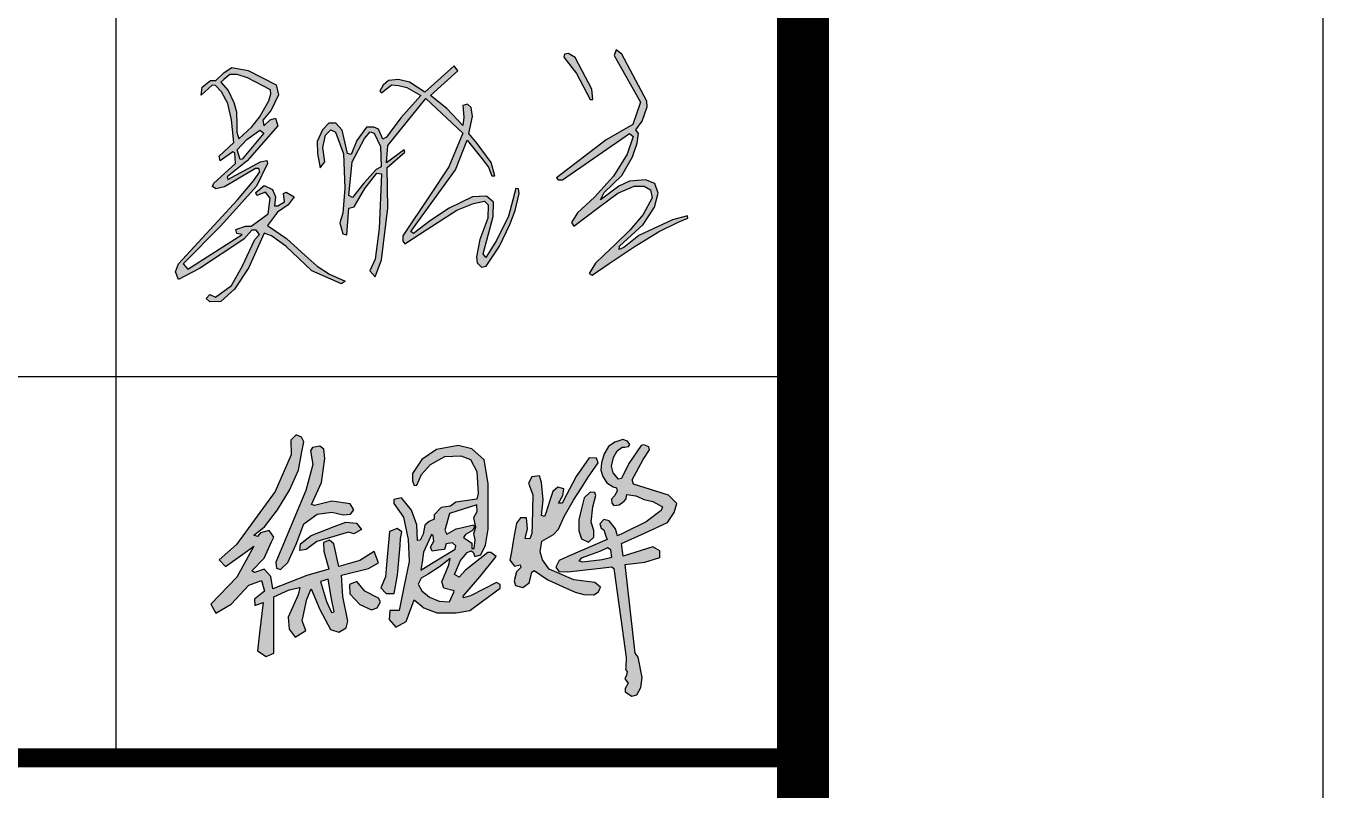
# Model space of a CAD drawing. Extents: x 1162612 to 1711260, y -157368 to 197905.
# Drawn here: x 1689903 to 1693643, y -4715 to -2510 of the extents above; entities that cross this region are included whole.
import ezdxf

# ---------------------------------------------------------------- set-up
doc = ezdxf.new("R2010")
doc.units = 0
doc.header["$LTSCALE"] = 1000
doc.header["$MEASUREMENT"] = 0
doc.layers.get('0').update_dxf_attribs({"linetype": 'CONTINUOUS'})
doc.layers.add('PP-PM-TK', color=7, linetype='CONTINUOUS')
doc.layers.add('PUB_TITLE', color=4, linetype='CONTINUOUS')

msp = doc.modelspace()

# ---------------------------------------------------------------- hatches: boundary and pattern name
h = msp.add_hatch(color=256)
h.paths.add_polyline_path([(1691620.8, -2591.5), (1691605, -2579.4), (1691599.1, -2595.3), (1691675.3, -2729.9), (1691653.4, -2794.8), (1691576.2, -2838.7), (1691432.9, -2948.8), (1691437.7, -2954.7), (1691450, -2954.2), (1691643.8, -2820.7), (1691653.9, -2829.7), (1691636.3, -2880.2), (1691596.9, -2943.5), (1691542, -3004.4), (1691493, -3049.6), (1691476, -3077.8), (1691482.9, -3087.9), (1691554.2, -3034.2), (1691609.7, -2992.5), (1691656.6, -2973), (1691685.4, -2973), (1691703.5, -2983.6), (1691708.8, -3005.9), (1691682.7, -3054.4), (1691645.4, -3098.7), (1691602.8, -3139.7), (1691569.2, -3172), (1691545.6, -3194.6), (1691527.2, -3224.2), (1691535.7, -3229.6), (1691585.2, -3196), (1691656.7, -3147.7), (1691726.6, -3104.7), (1691784.1, -3076.8), (1691811.7, -3064.8), (1691810.6, -3058.1), (1691767.3, -3069.7), (1691670.7, -3114.8), (1691626.7, -3149.8), (1691613.2, -3155.4), (1691614.7, -3145.3), (1691683, -3082.7), (1691715.8, -3033.2), (1691725.9, -2992.3), (1691716.2, -2965.1), (1691689.4, -2954.3), (1691643.1, -2958.4), (1691612.5, -2973), (1691574.5, -3001.3), (1691560.2, -3011.9), (1691570, -2990.8), (1691621.5, -2941.3), (1691652.1, -2888.2), (1691665.5, -2848.3), (1691669.6, -2820.4), (1691661.4, -2809.6), (1691680.1, -2784.7), (1691693.9, -2743.4), (1691693.2, -2727.4)])
h.paths.add_polyline_path([(1691467.5, -2589.4), (1691456.1, -2591.5), (1691453.7, -2600.6), (1691490.3, -2647.5), (1691529.9, -2722.4), (1691537.3, -2722.4), (1691534.3, -2692.7), (1691506.7, -2639.8), (1691486.4, -2600.9)], flags=17)
h.paths.add_polyline_path([(1690877.3, -2964.2), (1690844.5, -3005.2), (1690833.9, -2999), (1690843.4, -2902.8), (1690879, -2835.4), (1690895.2, -2815.6), (1690907.3, -2819.2), (1690925.7, -2858.1), (1690927.6, -2917), (1690913.2, -2924)], flags=16)
h.paths.add_polyline_path([(1690744, -2878.2), (1690751.8, -2919.8), (1690764.4, -2902.4), (1690759.5, -2860.5), (1690767.1, -2825.2), (1690781.8, -2810), (1690795.4, -2816.5), (1690818.8, -2879), (1690822.6, -2978), (1690816.6, -3050.5), (1690807.9, -3078.3), (1690817.1, -3109.8), (1690828, -3113.1), (1690834, -3035.9), (1690849.8, -3032.1), (1690879.7, -2979.3), (1690915.1, -2934.7), (1690928.7, -2936.9), (1690921.6, -3094.6), (1690909.6, -3183.4), (1690894.9, -3216.6), (1690909.6, -3234.6), (1690928.7, -3185.1), (1690946.7, -3035.8), (1690944.1, -2919), (1690995.6, -2874.8), (1690993.3, -2868), (1690943, -2905.3), (1690946.4, -2855.4), (1691055.8, -2719.9), (1691162.8, -2820), (1691122.3, -2916.8), (1691067.6, -2999.1), (1690990, -3116), (1690990.1, -3131.4), (1690996, -3138.9), (1691059.1, -3097.8), (1691145.5, -3041.4), (1691193.4, -3022.5), (1691225.5, -3015.8), (1691235.6, -3026.3), (1691234.7, -3064.9), (1691211.6, -3126.5), (1691201.9, -3176.9), (1691204.4, -3193.3), (1691216.2, -3206), (1691230.5, -3203.4), (1691268.8, -3145.4), (1691298.7, -3083.5), (1691314.1, -3042.5), (1691324.9, -2993.3), (1691323.2, -2980.4), (1691315.3, -2979.6), (1691294.6, -3059.1), (1691259.8, -3129.5), (1691229.5, -3178.1), (1691221.6, -3167.8), (1691250.6, -3060.4), (1691251.1, -3018.9), (1691231.2, -3001.6), (1691191, -3003.6), (1691123.4, -3035.9), (1691069.9, -3072), (1691020.2, -3109.6), (1691013.2, -3102.9), (1691142.1, -2925.8), (1691175.1, -2839.8), (1691217.3, -2892.6), (1691237.2, -2917.4), (1691246.1, -2942.5), (1691255.2, -2942.5), (1691244.7, -2904.6), (1691204.2, -2849.7), (1691180, -2820.4), (1691191.1, -2771.1), (1691186.5, -2745.5), (1691176.4, -2736.3), (1691162.3, -2739.5), (1691165.5, -2773.8), (1691162.3, -2797.1), (1691116.5, -2748.7), (1691069.6, -2711), (1691148.2, -2639.9), (1691138.2, -2625.8), (1691053.4, -2701.5), (1691008.7, -2672.5), (1690977, -2665), (1690948.8, -2667.7), (1690932.6, -2681.2), (1690923.1, -2698.2), (1690928.6, -2703.4), (1690946.5, -2688.7), (1690957.3, -2679.8), (1690977.7, -2682), (1691001.4, -2687.7), (1691041.4, -2710.7), (1690983.6, -2774.9), (1690953.4, -2816.8), (1690943.1, -2831), (1690931.7, -2836.8), (1690919.2, -2807.9), (1690905.9, -2802.1), (1690885.1, -2802.1), (1690856.7, -2841), (1690841.2, -2881.2), (1690830.6, -2877.9), (1690814.7, -2810.8), (1690796.4, -2790.8), (1690775.9, -2790.6), (1690758.1, -2810), (1690743.1, -2843.5)])
h.paths.add_polyline_path([(1690521, -2895.6), (1690512, -2867.8), (1690539.5, -2837.6), (1690566.7, -2818.6), (1690577, -2811.4), (1690589.3, -2820), (1690526.3, -2894.5)], flags=16)
h.paths.add_polyline_path([(1690511, -2816.3), (1690517.3, -2835.9), (1690554.2, -2801.6), (1690576.6, -2773.1), (1690603.6, -2726.4), (1690609.5, -2706.4), (1690607.7, -2694.2), (1690541.8, -2659.7), (1690512.2, -2650.8), (1690490.7, -2650.2), (1690473.9, -2664.8), (1690465.1, -2672.4), (1690485.7, -2696.3), (1690502.7, -2731.2), (1690510, -2758.2), (1690510.8, -2794.2)], flags=16)
h.paths.add_polyline_path([(1690440.2, -2680.9), (1690408, -2710.1), (1690411, -2686.4), (1690435.5, -2667.6), (1690450.8, -2667.2), (1690474.8, -2644.5), (1690496.6, -2630.5), (1690543.3, -2638.4), (1690624.1, -2680.2), (1690631.1, -2709), (1690610.1, -2753.5), (1690585.7, -2781.9), (1690589.2, -2798.9), (1690607.1, -2781), (1690622.8, -2776.7), (1690629.3, -2798.9), (1690541, -2899.2), (1690483.1, -2945.9), (1690485.6, -2953.1), (1690579.5, -2902.1), (1690597.3, -2898.7), (1690599.8, -2907.4), (1690567.7, -2972.8), (1690464.9, -3087), (1690356.7, -3196.3), (1690369.4, -3212.1), (1690526.6, -3111.8), (1690511.5, -3108.7), (1690507.9, -3097.3), (1690535.7, -3087.6), (1690552.6, -3088.2), (1690601.6, -3052), (1690607, -3007.3), (1690593.7, -2989.7), (1690568.3, -2999.4), (1690565.9, -2990.9), (1690590.1, -2970.4), (1690613.7, -2982.5), (1690622.2, -3003.6), (1690619.7, -3029.6), (1690629.4, -3029), (1690648.2, -3017.5), (1690645.7, -2993.4), (1690653.6, -2989.7), (1690676, -3003), (1690659, -3026), (1690628.2, -3047.1), (1690599.8, -3085.8), (1690654.2, -3123.9), (1690708.6, -3172.8), (1690742.8, -3203.5), (1690778.3, -3226.8), (1690823.7, -3246.8), (1690812.8, -3254), (1690726.9, -3217.1), (1690652.5, -3145.9), (1690611.4, -3115.7), (1690590.3, -3107.8), (1690545.5, -3207.5), (1690504.4, -3269.7), (1690465.4, -3305.8), (1690433.2, -3306.6), (1690422.2, -3296.5), (1690432.8, -3285.5), (1690449.7, -3293.1), (1690495.5, -3258.8), (1690526, -3203.9), (1690563.3, -3126.5), (1690576.9, -3112.1), (1690566.7, -3099.8), (1690554.8, -3099.4), (1690531.5, -3125.2), (1690403.6, -3210.3), (1690343, -3241.6), (1690334.1, -3219.6), (1690342.6, -3196.7), (1690513.3, -3012.4), (1690558.7, -2956.7), (1690572.6, -2937.9), (1690577.8, -2930.9), (1690574.9, -2921.5), (1690564.9, -2921.1), (1690475.3, -2974.2), (1690450.7, -2979.8), (1690441, -2973.9), (1690444.4, -2963.8), (1690507.2, -2907.6), (1690505, -2876.8), (1690499.5, -2873.1), (1690462.8, -2899.9), (1690460.6, -2885.6), (1690502.8, -2846.7), (1690495.4, -2780.7), (1690485.4, -2733.8), (1690466.6, -2700.6), (1690449.5, -2681.9)])
h = msp.add_hatch(color=256)
h.paths.add_polyline_path([(1691589.3, -4022.1), (1691580.3, -4015.7), (1691559.3, -4025.8), (1691528.2, -4037.3), (1691503.9, -4046.2), (1691497.7, -4053.5), (1691507.5, -4056.8), (1691564.1, -4049.6), (1691592.9, -4042.6)], flags=16)
h.paths.add_polyline_path([(1691622.3, -3725.5), (1691629.5, -3726.1), (1691640.1, -3723.8), (1691644, -3717.8), (1691637.3, -3707.9), (1691624.6, -3703.6), (1691600.9, -3711.4), (1691583, -3723.6), (1691570.1, -3744.7), (1691562.5, -3771.3), (1691560.4, -3792.4), (1691566.6, -3810.3), (1691577.7, -3828.3), (1691596.6, -3840.4), (1691606.2, -3843), (1691608.1, -3852.2), (1691600.5, -3865.7), (1691591.7, -3875.3), (1691592.6, -3887.3), (1691598.1, -3894.4), (1691613.6, -3891.9), (1691628.3, -3881.5), (1691634, -3874.4), (1691635.9, -3862.2), (1691661.7, -3866.3), (1691685.2, -3876.2), (1691711, -3882.9), (1691729.8, -3893.2), (1691738.5, -3898), (1691734.9, -3908.2), (1691691.6, -3940.7), (1691624.7, -3973.6), (1691608.4, -3981.5), (1691603.3, -3960.9), (1691584.4, -3938.6), (1691569.4, -3934.7), (1691557.9, -3947.1), (1691561.4, -3959.8), (1691569.7, -3964.4), (1691575.6, -3982.8), (1691578.7, -3992), (1691465.6, -4041.5), (1691440.9, -4052.3), (1691430.6, -4071.5), (1691439.8, -4084.1), (1691465.8, -4085.7), (1691550.7, -4075.6), (1691592.5, -4070.7), (1691598.3, -4075.4), (1691618.6, -4220.9), (1691634.1, -4332.7), (1691632.5, -4361.4), (1691631.4, -4367.6), (1691636.2, -4373.1), (1691635.2, -4383.8), (1691630.4, -4394.4), (1691639.2, -4406.9), (1691631.3, -4421.7), (1691631.1, -4431.2), (1691650.5, -4444.2), (1691664.5, -4440.7), (1691676.3, -4419.6), (1691680, -4389.9), (1691668.3, -4331.6), (1691659.8, -4319.8), (1691630.5, -4064.2), (1691687.4, -4057.4), (1691731, -4043.8), (1691730.6, -4024.7), (1691710.6, -4013.3), (1691625, -4040.6), (1691620.5, -4003.4), (1691686.4, -3973.4), (1691753, -3943.1), (1691772.5, -3914.6), (1691779.7, -3887.8), (1691755.6, -3864.6), (1691655.1, -3832.8), (1691650.9, -3820), (1691682.6, -3761.6), (1691701.4, -3733.5), (1691699.6, -3725.1), (1691685.1, -3719), (1691676.6, -3721.1), (1691641.8, -3772.4), (1691620.1, -3815.9), (1691611.8, -3817.7), (1691595.8, -3799.9), (1691591.7, -3780.5), (1691596.9, -3755), (1691608, -3736.4)])
h.paths.add_polyline_path([(1691543, -3856.5), (1691530.4, -3855.8), (1691512.7, -3872.1), (1691505, -3903.1), (1691497.1, -3935.3), (1691497.3, -3967.4), (1691505, -3990.4), (1691524.7, -3999.7), (1691540.4, -3985), (1691541, -3966.4), (1691533, -3941.7), (1691537.4, -3898.1), (1691546.4, -3865.1)], flags=17)
h.paths.add_polyline_path([(1691389.8, -3827.5), (1691384.1, -3808.8), (1691361.5, -3810.8), (1691352.4, -3829.8), (1691365.1, -3863.5), (1691362.3, -3948.7), (1691361.5, -3974.7), (1691356, -3990.1), (1691342.5, -3989.3), (1691348.8, -3961.2), (1691346.8, -3929.5), (1691329, -3929.1), (1691317.1, -3945), (1691309.1, -3990.9), (1691302.9, -4027.3), (1691298.6, -4051.9), (1691311.5, -4068.6), (1691327.8, -4065), (1691330.2, -4073), (1691317.1, -4085.5), (1691311.1, -4111.6), (1691314.3, -4124.7), (1691335.7, -4130.7), (1691354.4, -4117.2), (1691356.7, -4106.9), (1691361.5, -4086.3), (1691368.2, -4081.5), (1691407.9, -4108.5), (1691450.4, -4127.9), (1691486.4, -4144.4), (1691511.4, -4150.5), (1691540.4, -4151.7), (1691553.9, -4143.4), (1691560.2, -4129.5), (1691543.2, -4116), (1691482.5, -4108.1), (1691411.5, -4077.8), (1691392.4, -4050.5), (1691385.3, -4027.5), (1691390.1, -3997), (1691424.2, -3977.9), (1691438.5, -3962.6), (1691454.9, -3925.9), (1691481.8, -3878.7), (1691504.8, -3842.7), (1691523.9, -3812.6), (1691553.3, -3770.8), (1691547.9, -3757.3), (1691527.2, -3756.3), (1691489.3, -3810.4), (1691461.9, -3863.3), (1691449.4, -3887.4), (1691438.2, -3887.6), (1691450.7, -3865), (1691454.4, -3845.7), (1691436.5, -3840.6), (1691422.6, -3853.5), (1691413.1, -3882.2), (1691402.8, -3913.5), (1691398.7, -3925.9), (1691389.5, -3923.1), (1691394.9, -3877.8)])
h.paths.add_polyline_path([(1691122.4, -4064.7), (1691126, -4046.7), (1691095.8, -4071.4), (1691062.4, -4091.7), (1691042.9, -4103.5), (1691033.5, -4120.6), (1691044.8, -4140), (1691066.4, -4158), (1691094.9, -4169.7), (1691124.2, -4172.4), (1691136.4, -4143.6), (1691137.8, -4140.2), (1691108.4, -4132.3), (1691102.5, -4113.8)], flags=16)
h.paths.add_polyline_path([(1691203.9, -3911.4), (1691203.5, -3892), (1691164, -3904.6), (1691124.4, -3917.2), (1691116.5, -3944.5), (1691110.6, -3965), (1691116.2, -3977.1), (1691143.1, -3961.7), (1691162.2, -3957.8), (1691193.8, -3949.5), (1691196, -3955.6), (1691190.2, -3966.4), (1691170.8, -3977.9), (1691165.1, -3986.1), (1691178.7, -3995.8), (1691188.4, -4002.7), (1691188.8, -4018.4), (1691195.2, -4017.7), (1691198.1, -3992.9), (1691194.5, -3974.3), (1691200.3, -3956.7), (1691197.4, -3942.7), (1691194.4, -3928.2)], flags=16)
h.paths.add_polyline_path([(1691077.4, -3981.7), (1691072.5, -3978), (1691065.1, -3994.7), (1691049.8, -4029.1), (1691045.5, -4057), (1691042, -4080.1), (1691072.5, -4061.6), (1691140.8, -4020.1), (1691142.9, -4010), (1691132.7, -4002), (1691114.9, -4004.7), (1691111.7, -4014.5), (1691109.6, -4020.9), (1691092.9, -4023.2), (1691074.2, -4025.7), (1691069.4, -4014.3), (1691078.8, -3996.5)], flags=16)
h.paths.add_polyline_path([(1691015, -3907.8), (1690985.7, -3872), (1690964.1, -3877), (1690963.6, -3888.6), (1690991.8, -3927.3), (1691005, -3991.9), (1691008.4, -4055.9), (1690992.9, -4129.9), (1690978.8, -4197.4), (1690952.5, -4196.8), (1690950.3, -4223.3), (1690969.6, -4245.4), (1690999, -4228.3), (1691022.8, -4166.4), (1691050.4, -4189.1), (1691087.5, -4203.4), (1691143.9, -4203.4), (1691183.2, -4196.8), (1691270.6, -4132.1), (1691270.2, -4121.6), (1691259.4, -4115.7), (1691185.2, -4154.5), (1691164.6, -4160.7), (1691163.5, -4155.3), (1691211.6, -4100.2), (1691258.5, -4041.1), (1691243.8, -4029.5), (1691235.3, -4029.5), (1691170.5, -4080.2), (1691152.5, -4100.7), (1691138.5, -4093.5), (1691156.2, -4053), (1691175.1, -4029.2), (1691186.6, -4024.5), (1691193, -4028.7), (1691196.9, -4040.7), (1691214.4, -4036), (1691227.7, -4008.2), (1691236.2, -3962.1), (1691235.4, -3830.3), (1691224.7, -3762.6), (1691188.8, -3730.5), (1691149, -3721.3), (1691086.8, -3732.6), (1691044.4, -3761.6), (1691017.5, -3801.8), (1691017.7, -3822.6), (1691022.5, -3835.8), (1691030, -3834.9), (1691043.5, -3804.8), (1691069.2, -3775.3), (1691111.2, -3752.7), (1691157.4, -3750.3), (1691185.3, -3761.1), (1691202.8, -3795.6), (1691207, -3859.7), (1691203.2, -3875.3), (1691142.3, -3884.7), (1691127.2, -3896), (1691100.3, -3899.3), (1691080, -3920.8), (1691080.5, -3933), (1691065.4, -3940.1), (1691053.6, -3950.9), (1691048.4, -3976.4), (1691039.9, -3993.8), (1691032.2, -3995.1), (1691030.2, -3949.8)])
h.paths.add_polyline_path([(1690986.5, -3970.1), (1690973.8, -3960.2), (1690950.9, -3968.8), (1690943.8, -4053.9), (1690939.9, -4099.5), (1690925.9, -4131.1), (1690941.6, -4147.5), (1690964.5, -4148.2), (1690974.5, -4094.6), (1690981.7, -4009.6), (1690983.4, -3989.3)])
h.paths.add_polyline_path([(1690856.9, -4113.4), (1690836.3, -4121.8), (1690836.6, -4148.5), (1690865.9, -4179.5), (1690899.7, -4194.8), (1690916.1, -4189.1), (1690925.4, -4172.4), (1690919.4, -4161.7), (1690880.5, -4141), (1690861.9, -4119.3)])
h.paths.add_polyline_path([(1690774, -4106.9), (1690752.8, -4112.9), (1690769.5, -4171.3), (1690783.8, -4202.6), (1690791.6, -4201.2), (1690784.5, -4163.1)], flags=16)
h.paths.add_polyline_path([(1690692.8, -4023.6), (1690694.2, -4004.4), (1690725, -3980.6), (1690791.3, -3954.9), (1690825.3, -3941.7), (1690856.1, -3944.8), (1690870.2, -3963.2), (1690848.8, -3975.5), (1690832.9, -3970.8), (1690741.7, -3998.3), (1690711.3, -4020.7)], flags=17)
h.paths.add_polyline_path([(1690762.2, -3731.5), (1690750.5, -3722.6), (1690729.2, -3726.7), (1690723.6, -3736.1), (1690730, -3775.6), (1690710.2, -3850.5), (1690653.8, -3986), (1690624, -4057.9), (1690625.1, -4074.6), (1690637.4, -4079.1), (1690658.3, -4058.2), (1690682.5, -4005.2), (1690704.5, -3946.7), (1690743.2, -3918.9), (1690784.8, -3913.3), (1690817.3, -3920.5), (1690838.9, -3919.2), (1690848.1, -3906.4), (1690838, -3889.1), (1690785.1, -3881.5), (1690735, -3894), (1690726.4, -3891), (1690755.6, -3827.3), (1690765.1, -3758.3)], flags=17)
h.paths.add_polyline_path([(1690697.2, -3697.1), (1690682.5, -3690.3), (1690666.4, -3705), (1690668.1, -3747.9), (1690621.6, -3854), (1690510.2, -4006.5), (1690460.2, -4050.3), (1690478.6, -4070.4), (1690528.6, -4034.5), (1690560.5, -4011.6), (1690511, -4100.6), (1690436.4, -4178.6), (1690450.5, -4204.9), (1690495.2, -4178.6), (1690546.1, -4123.4), (1690582.1, -4110.3), (1690590.9, -4140.9), (1690561.9, -4164.6), (1690562.8, -4182.1), (1690587.3, -4174.2), (1690576.8, -4261), (1690570.4, -4313.7), (1690595.2, -4329.4), (1690618.1, -4319.7), (1690618.1, -4157.6), (1690661.9, -4137.4), (1690693.1, -4130.6), (1690687.6, -4151.5), (1690658.7, -4216), (1690661.7, -4251), (1690679, -4273.7), (1690710.3, -4254.7), (1690699.2, -4227), (1690712.8, -4164.4), (1690725.7, -4134.9), (1690750.3, -4194.5), (1690781, -4252.2), (1690805.6, -4259.6), (1690826.5, -4246.7), (1690830.8, -4227.6), (1690816.6, -4156.4), (1690813, -4095), (1690891, -4076), (1690919.3, -4059.4), (1690907, -4026.8), (1690865.8, -4052.6), (1690805.6, -4070.4), (1690790.8, -4004.1), (1690777.9, -3994.3), (1690760.7, -4000.4), (1690761.9, -4025.6), (1690776.1, -4077.2), (1690712.8, -4095.6), (1690615, -4134.9), (1690609.5, -4099.3), (1690589.8, -4077.8), (1690562.2, -4087), (1690554.8, -4082.1), (1690589.8, -4045.9), (1690611.3, -3998.6), (1690618.1, -3985.5), (1690604, -3965.8), (1690579.4, -3973.2), (1690570.8, -3983), (1690559.7, -3979.9), (1690591.1, -3955.4), (1690628.6, -3906.9), (1690663, -3849.5), (1690688.8, -3791.8), (1690698.6, -3739), (1690703.9, -3710.5)])

# ---------------------------------------------------------------- linework, layer by layer
for p, q in [((1691605, -2579.4), (1691599.1, -2595.3)), ((1691620.8, -2591.5), (1691605, -2579.4)), ((1691456.1, -2591.5), (1691453.7, -2600.6)), ((1691453.7, -2600.6), (1691490.3, -2647.5)), ((1691467.5, -2589.4), (1691456.1, -2591.5)), ((1691486.4, -2600.9), (1691467.5, -2589.4)), ((1691506.7, -2639.8), (1691486.4, -2600.9)), ((1691599.1, -2595.3), (1691675.3, -2729.9)), ((1691693.2, -2727.4), (1691620.8, -2591.5)), ((1690450.8, -2667.2), (1690474.8, -2644.5)), ((1690490.7, -2650.2), (1690473.9, -2664.8)), ((1690474.8, -2644.5), (1690496.6, -2630.5)), ((1690512.2, -2650.8), (1690490.7, -2650.2)), ((1690496.6, -2630.5), (1690543.3, -2638.4)), ((1690541.8, -2659.7), (1690512.2, -2650.8)), ((1690543.3, -2638.4), (1690624.1, -2680.2)), ((1691138.2, -2625.8), (1691053.4, -2701.5)), ((1691069.6, -2711), (1691148.2, -2639.9)), ((1691148.2, -2639.9), (1691138.2, -2625.8)), ((1691490.3, -2647.5), (1691529.9, -2722.4)), ((1691534.3, -2692.7), (1691506.7, -2639.8)), ((1690440.2, -2680.9), (1690408, -2710.1)), ((1690408, -2710.1), (1690411, -2686.4)), ((1690411, -2686.4), (1690435.5, -2667.6)), ((1690435.5, -2667.6), (1690450.8, -2667.2)), ((1690449.5, -2681.9), (1690440.2, -2680.9)), ((1690466.6, -2700.6), (1690449.5, -2681.9)), ((1690473.9, -2664.8), (1690465.1, -2672.4)), ((1690465.1, -2672.4), (1690485.7, -2696.3)), ((1690607.7, -2694.2), (1690541.8, -2659.7)), ((1690624.1, -2680.2), (1690631.1, -2709)), ((1690932.6, -2681.2), (1690923.1, -2698.2)), ((1690928.6, -2703.4), (1690946.5, -2688.7)), ((1690948.8, -2667.7), (1690932.6, -2681.2)), ((1690946.5, -2688.7), (1690957.3, -2679.8)), ((1690977, -2665), (1690948.8, -2667.7)), ((1690957.3, -2679.8), (1690977.7, -2682)), ((1691008.7, -2672.5), (1690977, -2665)), ((1690977.7, -2682), (1691001.4, -2687.7)), ((1691001.4, -2687.7), (1691041.4, -2710.7)), ((1691053.4, -2701.5), (1691008.7, -2672.5)), ((1691537.3, -2722.4), (1691534.3, -2692.7)), ((1690485.4, -2733.8), (1690466.6, -2700.6)), ((1690485.7, -2696.3), (1690502.7, -2731.2)), ((1690576.6, -2773.1), (1690603.6, -2726.4)), ((1690603.6, -2726.4), (1690609.5, -2706.4)), ((1690609.5, -2706.4), (1690607.7, -2694.2)), ((1690631.1, -2709), (1690610.1, -2753.5)), ((1690923.1, -2698.2), (1690928.6, -2703.4)), ((1690946.4, -2855.4), (1691055.8, -2719.9)), ((1691041.4, -2710.7), (1690983.6, -2774.9)), ((1691055.8, -2719.9), (1691162.8, -2820)), ((1691116.5, -2748.7), (1691069.6, -2711)), ((1691529.9, -2722.4), (1691537.3, -2722.4)), ((1691675.3, -2729.9), (1691653.4, -2794.8)), ((1691693.9, -2743.4), (1691693.2, -2727.4)), ((1690495.4, -2780.7), (1690485.4, -2733.8)), ((1690502.7, -2731.2), (1690510, -2758.2)), ((1690510, -2758.2), (1690510.8, -2794.2)), ((1690610.1, -2753.5), (1690585.7, -2781.9)), ((1691162.3, -2797.1), (1691116.5, -2748.7)), ((1691176.4, -2736.3), (1691162.3, -2739.5)), ((1691162.3, -2739.5), (1691165.5, -2773.8)), ((1691186.5, -2745.5), (1691176.4, -2736.3)), ((1691191.1, -2771.1), (1691186.5, -2745.5)), ((1691680.1, -2784.7), (1691693.9, -2743.4)), ((1690502.8, -2846.7), (1690495.4, -2780.7)), ((1690510.8, -2794.2), (1690511, -2816.3)), ((1690517.3, -2835.9), (1690554.2, -2801.6)), ((1690629.3, -2798.9), (1690541, -2899.2)), ((1690554.2, -2801.6), (1690576.6, -2773.1)), ((1690585.7, -2781.9), (1690589.2, -2798.9)), ((1690589.2, -2798.9), (1690607.1, -2781)), ((1690607.1, -2781), (1690622.8, -2776.7)), ((1690622.8, -2776.7), (1690629.3, -2798.9)), ((1690775.9, -2790.6), (1690758.1, -2810)), ((1690796.4, -2790.8), (1690775.9, -2790.6)), ((1690814.7, -2810.8), (1690796.4, -2790.8)), ((1690885.1, -2802.1), (1690856.7, -2841)), ((1690905.9, -2802.1), (1690885.1, -2802.1)), ((1690919.2, -2807.9), (1690905.9, -2802.1)), ((1690983.6, -2774.9), (1690953.4, -2816.8)), ((1691165.5, -2773.8), (1691162.3, -2797.1)), ((1691180, -2820.4), (1691191.1, -2771.1)), ((1691653.4, -2794.8), (1691576.2, -2838.7)), ((1691661.4, -2809.6), (1691680.1, -2784.7)), ((1690511, -2816.3), (1690517.3, -2835.9)), ((1690512, -2867.8), (1690539.5, -2837.6)), ((1690589.3, -2820), (1690526.3, -2894.5)), ((1690539.5, -2837.6), (1690566.7, -2818.6)), ((1690566.7, -2818.6), (1690577, -2811.4)), ((1690577, -2811.4), (1690589.3, -2820)), ((1690758.1, -2810), (1690743.1, -2843.5)), ((1690759.5, -2860.5), (1690767.1, -2825.2)), ((1690767.1, -2825.2), (1690781.8, -2810)), ((1690781.8, -2810), (1690795.4, -2816.5)), ((1690795.4, -2816.5), (1690818.8, -2879)), ((1690830.6, -2877.9), (1690814.7, -2810.8)), ((1690856.7, -2841), (1690841.2, -2881.2)), ((1690843.4, -2902.8), (1690879, -2835.4)), ((1690879, -2835.4), (1690895.2, -2815.6)), ((1690895.2, -2815.6), (1690907.3, -2819.2)), ((1690907.3, -2819.2), (1690925.7, -2858.1)), ((1690931.7, -2836.8), (1690919.2, -2807.9)), ((1690943.1, -2831), (1690931.7, -2836.8)), ((1690953.4, -2816.8), (1690943.1, -2831)), ((1691162.8, -2820), (1691122.3, -2916.8)), ((1691142.1, -2925.8), (1691175.1, -2839.8)), ((1691175.1, -2839.8), (1691217.3, -2892.6)), ((1691204.2, -2849.7), (1691180, -2820.4)), ((1691576.2, -2838.7), (1691432.9, -2948.8)), ((1691450, -2954.2), (1691643.8, -2820.7)), ((1691653.9, -2829.7), (1691636.3, -2880.2)), ((1691643.8, -2820.7), (1691653.9, -2829.7)), ((1691669.6, -2820.4), (1691661.4, -2809.6)), ((1691665.5, -2848.3), (1691669.6, -2820.4)), ((1690460.6, -2885.6), (1690502.8, -2846.7)), ((1690499.5, -2873.1), (1690462.8, -2899.9)), ((1690505, -2876.8), (1690499.5, -2873.1)), ((1690507.2, -2907.6), (1690505, -2876.8)), ((1690521, -2895.6), (1690512, -2867.8)), ((1690743.1, -2843.5), (1690744, -2878.2)), ((1690744, -2878.2), (1690751.8, -2919.8)), ((1690764.4, -2902.4), (1690759.5, -2860.5)), ((1690818.8, -2879), (1690822.6, -2978)), ((1690841.2, -2881.2), (1690830.6, -2877.9)), ((1690925.7, -2858.1), (1690927.6, -2917)), ((1690943, -2905.3), (1690946.4, -2855.4)), ((1690993.3, -2868), (1690943, -2905.3)), ((1690944.1, -2919), (1690995.6, -2874.8)), ((1690995.6, -2874.8), (1690993.3, -2868)), ((1691244.7, -2904.6), (1691204.2, -2849.7)), ((1691652.1, -2888.2), (1691665.5, -2848.3)), ((1690444.4, -2963.8), (1690507.2, -2907.6)), ((1690462.8, -2899.9), (1690460.6, -2885.6)), ((1690541, -2899.2), (1690483.1, -2945.9)), ((1690485.6, -2953.1), (1690579.5, -2902.1)), ((1690526.3, -2894.5), (1690521, -2895.6)), ((1690599.8, -2907.4), (1690567.7, -2972.8)), ((1690579.5, -2902.1), (1690597.3, -2898.7)), ((1690597.3, -2898.7), (1690599.8, -2907.4)), ((1690751.8, -2919.8), (1690764.4, -2902.4)), ((1690833.9, -2999), (1690843.4, -2902.8)), ((1690927.6, -2917), (1690913.2, -2924)), ((1691122.3, -2916.8), (1691067.6, -2999.1)), ((1691217.3, -2892.6), (1691237.2, -2917.4)), ((1691237.2, -2917.4), (1691246.1, -2942.5)), ((1691255.2, -2942.5), (1691244.7, -2904.6)), ((1691636.3, -2880.2), (1691596.9, -2943.5)), ((1691621.5, -2941.3), (1691652.1, -2888.2)), ((1690564.9, -2921.1), (1690475.3, -2974.2)), ((1690483.1, -2945.9), (1690485.6, -2953.1)), ((1690558.7, -2956.7), (1690572.6, -2937.9)), ((1690574.9, -2921.5), (1690564.9, -2921.1)), ((1690572.6, -2937.9), (1690577.8, -2930.9)), ((1690577.8, -2930.9), (1690574.9, -2921.5)), ((1690913.2, -2924), (1690877.3, -2964.2)), ((1690879.7, -2979.3), (1690915.1, -2934.7)), ((1690915.1, -2934.7), (1690928.7, -2936.9)), ((1690928.7, -2936.9), (1690921.6, -3094.6)), ((1690946.7, -3035.8), (1690944.1, -2919)), ((1691013.2, -3102.9), (1691142.1, -2925.8)), ((1691246.1, -2942.5), (1691255.2, -2942.5)), ((1691432.9, -2948.8), (1691437.7, -2954.7)), ((1691437.7, -2954.7), (1691450, -2954.2)), ((1691596.9, -2943.5), (1691542, -3004.4)), ((1691570, -2990.8), (1691621.5, -2941.3)), ((1691689.4, -2954.3), (1691643.1, -2958.4)), ((1691716.2, -2965.1), (1691689.4, -2954.3)), ((1690441, -2973.9), (1690444.4, -2963.8)), ((1690450.7, -2979.8), (1690441, -2973.9)), ((1690475.3, -2974.2), (1690450.7, -2979.8)), ((1690567.7, -2972.8), (1690464.9, -3087)), ((1690513.3, -3012.4), (1690558.7, -2956.7)), ((1690565.9, -2990.9), (1690590.1, -2970.4)), ((1690568.3, -2999.4), (1690565.9, -2990.9)), ((1690593.7, -2989.7), (1690568.3, -2999.4)), ((1690590.1, -2970.4), (1690613.7, -2982.5)), ((1690607, -3007.3), (1690593.7, -2989.7)), ((1690613.7, -2982.5), (1690622.2, -3003.6)), ((1690645.7, -2993.4), (1690653.6, -2989.7)), ((1690653.6, -2989.7), (1690676, -3003)), ((1690822.6, -2978), (1690816.6, -3050.5)), ((1690877.3, -2964.2), (1690844.5, -3005.2)), ((1690849.8, -3032.1), (1690879.7, -2979.3)), ((1691315.3, -2979.6), (1691294.6, -3059.1)), ((1691323.2, -2980.4), (1691315.3, -2979.6)), ((1691324.9, -2993.3), (1691323.2, -2980.4)), ((1691560.2, -3011.9), (1691570, -2990.8)), ((1691612.5, -2973), (1691574.5, -3001.3)), ((1691609.7, -2992.5), (1691656.6, -2973)), ((1691643.1, -2958.4), (1691612.5, -2973)), ((1691656.6, -2973), (1691685.4, -2973)), ((1691685.4, -2973), (1691703.5, -2983.6)), ((1691703.5, -2983.6), (1691708.8, -3005.9)), ((1691725.9, -2992.3), (1691716.2, -2965.1)), ((1690342.6, -3196.7), (1690513.3, -3012.4)), ((1690568.3, -2999.4), (1690568.3, -2999.4)), ((1690601.6, -3052), (1690607, -3007.3)), ((1690622.2, -3003.6), (1690619.7, -3029.6)), ((1690619.7, -3029.6), (1690629.4, -3029)), ((1690659, -3026), (1690628.2, -3047.1)), ((1690629.4, -3029), (1690648.2, -3017.5)), ((1690648.2, -3017.5), (1690645.7, -2993.4)), ((1690676, -3003), (1690659, -3026)), ((1690844.5, -3005.2), (1690833.9, -2999)), ((1691067.6, -2999.1), (1690990, -3116)), ((1691191, -3003.6), (1691123.4, -3035.9)), ((1691145.5, -3041.4), (1691193.4, -3022.5)), ((1691231.2, -3001.6), (1691191, -3003.6)), ((1691193.4, -3022.5), (1691225.5, -3015.8)), ((1691225.5, -3015.8), (1691235.6, -3026.3)), ((1691251.1, -3018.9), (1691231.2, -3001.6)), ((1691235.6, -3026.3), (1691234.7, -3064.9)), ((1691250.6, -3060.4), (1691251.1, -3018.9)), ((1691314.1, -3042.5), (1691324.9, -2993.3)), ((1691542, -3004.4), (1691493, -3049.6)), ((1691554.2, -3034.2), (1691609.7, -2992.5)), ((1691574.5, -3001.3), (1691560.2, -3011.9)), ((1691708.8, -3005.9), (1691682.7, -3054.4)), ((1691715.8, -3033.2), (1691725.9, -2992.3)), ((1690552.6, -3088.2), (1690601.6, -3052)), ((1690628.2, -3047.1), (1690599.8, -3085.8)), ((1690816.6, -3050.5), (1690807.9, -3078.3)), ((1690828, -3113.1), (1690834, -3035.9)), ((1690834, -3035.9), (1690849.8, -3032.1)), ((1690928.7, -3185.1), (1690946.7, -3035.8)), ((1691059.1, -3097.8), (1691145.5, -3041.4)), ((1691123.4, -3035.9), (1691069.9, -3072)), ((1691234.7, -3064.9), (1691211.6, -3126.5)), ((1691221.6, -3167.8), (1691250.6, -3060.4)), ((1691294.6, -3059.1), (1691259.8, -3129.5)), ((1691298.7, -3083.5), (1691314.1, -3042.5)), ((1691493, -3049.6), (1691476, -3077.8)), ((1691482.9, -3087.9), (1691554.2, -3034.2)), ((1691682.7, -3054.4), (1691645.4, -3098.7)), ((1691683, -3082.7), (1691715.8, -3033.2)), ((1691810.6, -3058.1), (1691767.3, -3069.7)), ((1691784.1, -3076.8), (1691811.7, -3064.8)), ((1691811.7, -3064.8), (1691810.6, -3058.1)), ((1690464.9, -3087), (1690356.7, -3196.3)), ((1690507.9, -3097.3), (1690535.7, -3087.6)), ((1690511.5, -3108.7), (1690507.9, -3097.3)), ((1690554.8, -3099.4), (1690531.5, -3125.2)), ((1690535.7, -3087.6), (1690552.6, -3088.2)), ((1690566.7, -3099.8), (1690554.8, -3099.4)), ((1690576.9, -3112.1), (1690566.7, -3099.8)), ((1690599.8, -3085.8), (1690654.2, -3123.9)), ((1690807.9, -3078.3), (1690817.1, -3109.8)), ((1690921.6, -3094.6), (1690909.6, -3183.4)), ((1690996, -3138.9), (1691059.1, -3097.8)), ((1691020.2, -3109.6), (1691013.2, -3102.9)), ((1691069.9, -3072), (1691020.2, -3109.6)), ((1691268.8, -3145.4), (1691298.7, -3083.5)), ((1691476, -3077.8), (1691482.9, -3087.9)), ((1691645.4, -3098.7), (1691602.8, -3139.7)), ((1691614.7, -3145.3), (1691683, -3082.7)), ((1691767.3, -3069.7), (1691670.7, -3114.8)), ((1691726.6, -3104.7), (1691784.1, -3076.8)), ((1690369.4, -3212.1), (1690526.6, -3111.8)), ((1690531.5, -3125.2), (1690403.6, -3210.3)), ((1690526.6, -3111.8), (1690511.5, -3108.7)), ((1690526, -3203.9), (1690563.3, -3126.5)), ((1690590.3, -3107.8), (1690545.5, -3207.5)), ((1690563.3, -3126.5), (1690576.9, -3112.1)), ((1690611.4, -3115.7), (1690590.3, -3107.8)), ((1690652.5, -3145.9), (1690611.4, -3115.7)), ((1690654.2, -3123.9), (1690708.6, -3172.8)), ((1690817.1, -3109.8), (1690828, -3113.1)), ((1690990, -3116), (1690990.1, -3131.4)), ((1690990.1, -3131.4), (1690996, -3138.9)), ((1691211.6, -3126.5), (1691201.9, -3176.9)), ((1691259.8, -3129.5), (1691229.5, -3178.1)), ((1691602.8, -3139.7), (1691569.2, -3172)), ((1691670.7, -3114.8), (1691626.7, -3149.8)), ((1691656.7, -3147.7), (1691726.6, -3104.7)), ((1690726.9, -3217.1), (1690652.5, -3145.9)), ((1690708.6, -3172.8), (1690742.8, -3203.5)), ((1691201.9, -3176.9), (1691204.4, -3193.3)), ((1691229.5, -3178.1), (1691221.6, -3167.8)), ((1691230.5, -3203.4), (1691268.8, -3145.4)), ((1691569.2, -3172), (1691545.6, -3194.6)), ((1691585.2, -3196), (1691656.7, -3147.7)), ((1691613.2, -3155.4), (1691614.7, -3145.3)), ((1691626.7, -3149.8), (1691613.2, -3155.4)), ((1690334.1, -3219.6), (1690342.6, -3196.7)), ((1690403.6, -3210.3), (1690343, -3241.6)), ((1690356.7, -3196.3), (1690369.4, -3212.1)), ((1690495.5, -3258.8), (1690526, -3203.9)), ((1690545.5, -3207.5), (1690504.4, -3269.7)), ((1690742.8, -3203.5), (1690778.3, -3226.8)), ((1690909.6, -3183.4), (1690894.9, -3216.6)), ((1690894.9, -3216.6), (1690909.6, -3234.6)), ((1690909.6, -3234.6), (1690928.7, -3185.1)), ((1691204.4, -3193.3), (1691216.2, -3206)), ((1691216.2, -3206), (1691230.5, -3203.4)), ((1691545.6, -3194.6), (1691527.2, -3224.2)), ((1691535.7, -3229.6), (1691585.2, -3196)), ((1690343, -3241.6), (1690334.1, -3219.6)), ((1690812.8, -3254), (1690726.9, -3217.1)), ((1690778.3, -3226.8), (1690823.7, -3246.8)), ((1690823.7, -3246.8), (1690812.8, -3254)), ((1691527.2, -3224.2), (1691535.7, -3229.6)), ((1690422.2, -3296.5), (1690432.8, -3285.5)), ((1690432.8, -3285.5), (1690449.7, -3293.1)), ((1690449.7, -3293.1), (1690495.5, -3258.8)), ((1690504.4, -3269.7), (1690465.4, -3305.8)), ((1690433.2, -3306.6), (1690422.2, -3296.5)), ((1690465.4, -3305.8), (1690433.2, -3306.6)), ((1690682.5, -3690.3), (1690666.4, -3705)), ((1690697.2, -3697.1), (1690682.5, -3690.3)), ((1690703.9, -3710.5), (1690697.2, -3697.1)), ((1690666.4, -3705), (1690668.1, -3747.9)), ((1690688.8, -3791.8), (1690698.6, -3739)), ((1690698.6, -3739), (1690703.9, -3710.5)), ((1690729.2, -3726.7), (1690723.6, -3736.1)), ((1690723.6, -3736.1), (1690730, -3775.6)), ((1690750.5, -3722.6), (1690729.2, -3726.7)), ((1690762.2, -3731.5), (1690750.5, -3722.6)), ((1690765.1, -3758.3), (1690762.2, -3731.5)), ((1691086.8, -3732.6), (1691044.4, -3761.6)), ((1691149, -3721.3), (1691086.8, -3732.6)), ((1691188.8, -3730.5), (1691149, -3721.3)), ((1691224.7, -3762.6), (1691188.8, -3730.5)), ((1691583, -3723.6), (1691570.1, -3744.7)), ((1691600.9, -3711.4), (1691583, -3723.6)), ((1691596.9, -3755), (1691608, -3736.4)), ((1691624.6, -3703.6), (1691600.9, -3711.4)), ((1691608, -3736.4), (1691622.3, -3725.5)), ((1691622.3, -3725.5), (1691629.5, -3726.1)), ((1691637.3, -3707.9), (1691624.6, -3703.6)), ((1691629.5, -3726.1), (1691640.1, -3723.8)), ((1691644, -3717.8), (1691637.3, -3707.9)), ((1691640.1, -3723.8), (1691644, -3717.8)), ((1691676.6, -3721.1), (1691641.8, -3772.4)), ((1691685.1, -3719), (1691676.6, -3721.1)), ((1691682.6, -3761.6), (1691701.4, -3733.5)), ((1691699.6, -3725.1), (1691685.1, -3719)), ((1691701.4, -3733.5), (1691699.6, -3725.1)), ((1690668.1, -3747.9), (1690621.6, -3854)), ((1690730, -3775.6), (1690710.2, -3850.5)), ((1690755.6, -3827.3), (1690765.1, -3758.3)), ((1691044.4, -3761.6), (1691017.5, -3801.8)), ((1691043.5, -3804.8), (1691069.2, -3775.3)), ((1691069.2, -3775.3), (1691111.2, -3752.7)), ((1691111.2, -3752.7), (1691157.4, -3750.3)), ((1691157.4, -3750.3), (1691185.3, -3761.1)), ((1691185.3, -3761.1), (1691202.8, -3795.6)), ((1691235.4, -3830.3), (1691224.7, -3762.6)), ((1691527.2, -3756.3), (1691489.3, -3810.4)), ((1691523.9, -3812.6), (1691553.3, -3770.8)), ((1691547.9, -3757.3), (1691527.2, -3756.3)), ((1691553.3, -3770.8), (1691547.9, -3757.3)), ((1691562.5, -3771.3), (1691560.4, -3792.4)), ((1691570.1, -3744.7), (1691562.5, -3771.3)), ((1691591.7, -3780.5), (1691596.9, -3755)), ((1691641.8, -3772.4), (1691620.1, -3815.9)), ((1691650.9, -3820), (1691682.6, -3761.6)), ((1690663, -3849.5), (1690688.8, -3791.8)), ((1691017.5, -3801.8), (1691017.7, -3822.6)), ((1691030, -3834.9), (1691043.5, -3804.8)), ((1691202.8, -3795.6), (1691207, -3859.7)), ((1691361.5, -3810.8), (1691352.4, -3829.8)), ((1691384.1, -3808.8), (1691361.5, -3810.8)), ((1691389.8, -3827.5), (1691384.1, -3808.8)), ((1691489.3, -3810.4), (1691461.9, -3863.3)), ((1691504.8, -3842.7), (1691523.9, -3812.6)), ((1691560.4, -3792.4), (1691566.6, -3810.3)), ((1691566.6, -3810.3), (1691577.7, -3828.3)), ((1691595.8, -3799.9), (1691591.7, -3780.5)), ((1691611.8, -3817.7), (1691595.8, -3799.9)), ((1690628.6, -3906.9), (1690663, -3849.5)), ((1690710.2, -3850.5), (1690653.8, -3986)), ((1690726.4, -3891), (1690755.6, -3827.3)), ((1691017.7, -3822.6), (1691022.5, -3835.8)), ((1691022.5, -3835.8), (1691030, -3834.9)), ((1691236.2, -3962.1), (1691235.4, -3830.3)), ((1691352.4, -3829.8), (1691365.1, -3863.5)), ((1691394.9, -3877.8), (1691389.8, -3827.5)), ((1691436.5, -3840.6), (1691422.6, -3853.5)), ((1691454.4, -3845.7), (1691436.5, -3840.6)), ((1691450.7, -3865), (1691454.4, -3845.7)), ((1691481.8, -3878.7), (1691504.8, -3842.7)), ((1691577.7, -3828.3), (1691596.6, -3840.4)), ((1691596.6, -3840.4), (1691606.2, -3843)), ((1691608.1, -3852.2), (1691600.5, -3865.7)), ((1691606.2, -3843), (1691608.1, -3852.2)), ((1691620.1, -3815.9), (1691611.8, -3817.7)), ((1691655.1, -3832.8), (1691650.9, -3820)), ((1691755.6, -3864.6), (1691655.1, -3832.8)), ((1690621.6, -3854), (1690510.2, -4006.5)), ((1690785.1, -3881.5), (1690735, -3894)), ((1690838, -3889.1), (1690785.1, -3881.5)), ((1690848.1, -3906.4), (1690838, -3889.1)), ((1690964.1, -3877), (1690963.6, -3888.6)), ((1690963.6, -3888.6), (1690991.8, -3927.3)), ((1690985.7, -3872), (1690964.1, -3877)), ((1691015, -3907.8), (1690985.7, -3872)), ((1691142.3, -3884.7), (1691127.2, -3896)), ((1691203.2, -3875.3), (1691142.3, -3884.7)), ((1691207, -3859.7), (1691203.2, -3875.3)), ((1691365.1, -3863.5), (1691362.3, -3948.7)), ((1691389.5, -3923.1), (1691394.9, -3877.8)), ((1691413.1, -3882.2), (1691402.8, -3913.5)), ((1691422.6, -3853.5), (1691413.1, -3882.2)), ((1691438.2, -3887.6), (1691450.7, -3865)), ((1691449.4, -3887.4), (1691438.2, -3887.6)), ((1691461.9, -3863.3), (1691449.4, -3887.4)), ((1691454.9, -3925.9), (1691481.8, -3878.7)), ((1691512.7, -3872.1), (1691505, -3903.1)), ((1691530.4, -3855.8), (1691512.7, -3872.1)), ((1691543, -3856.5), (1691530.4, -3855.8)), ((1691537.4, -3898.1), (1691546.4, -3865.1)), ((1691546.4, -3865.1), (1691543, -3856.5)), ((1691600.5, -3865.7), (1691591.7, -3875.3)), ((1691591.7, -3875.3), (1691592.6, -3887.3)), ((1691592.6, -3887.3), (1691598.1, -3894.4)), ((1691613.6, -3891.9), (1691628.3, -3881.5)), ((1691628.3, -3881.5), (1691634, -3874.4)), ((1691634, -3874.4), (1691635.9, -3862.2)), ((1691635.9, -3862.2), (1691661.7, -3866.3)), ((1691661.7, -3866.3), (1691685.2, -3876.2)), ((1691685.2, -3876.2), (1691711, -3882.9)), ((1691711, -3882.9), (1691729.8, -3893.2)), ((1691779.7, -3887.8), (1691755.6, -3864.6)), ((1691772.5, -3914.6), (1691779.7, -3887.8)), ((1690591.1, -3955.4), (1690628.6, -3906.9)), ((1690704.5, -3946.7), (1690743.2, -3918.9)), ((1690735, -3894), (1690726.4, -3891)), ((1690743.2, -3918.9), (1690784.8, -3913.3)), ((1690784.8, -3913.3), (1690817.3, -3920.5)), ((1690817.3, -3920.5), (1690838.9, -3919.2)), ((1690838.9, -3919.2), (1690848.1, -3906.4)), ((1690991.8, -3927.3), (1691005, -3991.9)), ((1691030.2, -3949.8), (1691015, -3907.8)), ((1691100.3, -3899.3), (1691080, -3920.8)), ((1691080, -3920.8), (1691080.5, -3933)), ((1691127.2, -3896), (1691100.3, -3899.3)), ((1691124.4, -3917.2), (1691116.5, -3944.5)), ((1691164, -3904.6), (1691124.4, -3917.2)), ((1691203.5, -3892), (1691164, -3904.6)), ((1691194.4, -3928.2), (1691203.9, -3911.4)), ((1691203.9, -3911.4), (1691203.5, -3892)), ((1691398.7, -3925.9), (1691389.5, -3923.1)), ((1691402.8, -3913.5), (1691398.7, -3925.9)), ((1691438.5, -3962.6), (1691454.9, -3925.9)), ((1691505, -3903.1), (1691497.1, -3935.3)), ((1691533, -3941.7), (1691537.4, -3898.1)), ((1691598.1, -3894.4), (1691613.6, -3891.9)), ((1691734.9, -3908.2), (1691691.6, -3940.7)), ((1691729.8, -3893.2), (1691738.5, -3898)), ((1691738.5, -3898), (1691734.9, -3908.2)), ((1691753, -3943.1), (1691772.5, -3914.6)), ((1690559.7, -3979.9), (1690591.1, -3955.4)), ((1690682.5, -4005.2), (1690704.5, -3946.7)), ((1690725, -3980.6), (1690791.3, -3954.9)), ((1690791.3, -3954.9), (1690825.3, -3941.7)), ((1690825.3, -3941.7), (1690856.1, -3944.8)), ((1690870.2, -3963.2), (1690848.8, -3975.5)), ((1690856.1, -3944.8), (1690870.2, -3963.2)), ((1690973.8, -3960.2), (1690950.9, -3968.8)), ((1690986.5, -3970.1), (1690973.8, -3960.2)), ((1691032.2, -3995.1), (1691030.2, -3949.8)), ((1691053.6, -3950.9), (1691048.4, -3976.4)), ((1691065.4, -3940.1), (1691053.6, -3950.9)), ((1691080.5, -3933), (1691065.4, -3940.1)), ((1691116.5, -3944.5), (1691110.6, -3965)), ((1691116.2, -3977.1), (1691143.1, -3961.7)), ((1691143.1, -3961.7), (1691162.2, -3957.8)), ((1691162.2, -3957.8), (1691193.8, -3949.5)), ((1691196, -3955.6), (1691190.2, -3966.4)), ((1691193.8, -3949.5), (1691196, -3955.6)), ((1691197.4, -3942.7), (1691194.4, -3928.2)), ((1691194.5, -3974.3), (1691200.3, -3956.7)), ((1691200.3, -3956.7), (1691197.4, -3942.7)), ((1691227.7, -4008.2), (1691236.2, -3962.1)), ((1691317.1, -3945), (1691309.1, -3990.9)), ((1691329, -3929.1), (1691317.1, -3945)), ((1691346.8, -3929.5), (1691329, -3929.1)), ((1691342.5, -3989.3), (1691348.8, -3961.2)), ((1691348.8, -3961.2), (1691346.8, -3929.5)), ((1691362.3, -3948.7), (1691361.5, -3974.7)), ((1691424.2, -3977.9), (1691438.5, -3962.6)), ((1691497.1, -3935.3), (1691497.3, -3967.4)), ((1691541, -3966.4), (1691533, -3941.7)), ((1691569.4, -3934.7), (1691557.9, -3947.1)), ((1691557.9, -3947.1), (1691561.4, -3959.8)), ((1691561.4, -3959.8), (1691569.7, -3964.4)), ((1691584.4, -3938.6), (1691569.4, -3934.7)), ((1691569.7, -3964.4), (1691575.6, -3982.8)), ((1691603.3, -3960.9), (1691584.4, -3938.6)), ((1691608.4, -3981.5), (1691603.3, -3960.9)), ((1691691.6, -3940.7), (1691624.7, -3973.6)), ((1691686.4, -3973.4), (1691753, -3943.1)), ((1690570.8, -3983), (1690559.7, -3979.9)), ((1690579.4, -3973.2), (1690570.8, -3983)), ((1690604, -3965.8), (1690579.4, -3973.2)), ((1690589.8, -4045.9), (1690611.3, -3998.6)), ((1690618.1, -3985.5), (1690604, -3965.8)), ((1690611.3, -3998.6), (1690618.1, -3985.5)), ((1690653.8, -3986), (1690624, -4057.9)), ((1690694.2, -4004.4), (1690725, -3980.6)), ((1690741.7, -3998.3), (1690711.3, -4020.7)), ((1690832.9, -3970.8), (1690741.7, -3998.3)), ((1690777.9, -3994.3), (1690760.7, -4000.4)), ((1690760.7, -4000.4), (1690761.9, -4025.6)), ((1690790.8, -4004.1), (1690777.9, -3994.3)), ((1690848.8, -3975.5), (1690832.9, -3970.8)), ((1690950.9, -3968.8), (1690943.8, -4053.9)), ((1690981.7, -4009.6), (1690983.4, -3989.3)), ((1690983.4, -3989.3), (1690986.5, -3970.1)), ((1691005, -3991.9), (1691008.4, -4055.9)), ((1691039.9, -3993.8), (1691032.2, -3995.1)), ((1691048.4, -3976.4), (1691039.9, -3993.8)), ((1691065.1, -3994.7), (1691049.8, -4029.1)), ((1691072.5, -3978), (1691065.1, -3994.7)), ((1691069.4, -4014.3), (1691078.8, -3996.5)), ((1691077.4, -3981.7), (1691072.5, -3978)), ((1691078.8, -3996.5), (1691077.4, -3981.7)), ((1691110.6, -3965), (1691116.2, -3977.1)), ((1691132.7, -4002), (1691114.9, -4004.7)), ((1691142.9, -4010), (1691132.7, -4002)), ((1691170.8, -3977.9), (1691165.1, -3986.1)), ((1691165.1, -3986.1), (1691178.7, -3995.8)), ((1691190.2, -3966.4), (1691170.8, -3977.9)), ((1691178.7, -3995.8), (1691188.4, -4002.7)), ((1691198.1, -3992.9), (1691194.5, -3974.3)), ((1691195.2, -4017.7), (1691198.1, -3992.9)), ((1691309.1, -3990.9), (1691302.9, -4027.3)), ((1691356, -3990.1), (1691342.5, -3989.3)), ((1691361.5, -3974.7), (1691356, -3990.1)), ((1691385.3, -4027.5), (1691390.1, -3997)), ((1691390.1, -3997), (1691424.2, -3977.9)), ((1691578.7, -3992), (1691465.6, -4041.5)), ((1691497.3, -3967.4), (1691505, -3990.4)), ((1691505, -3990.4), (1691524.7, -3999.7)), ((1691524.7, -3999.7), (1691540.4, -3985)), ((1691540.4, -3985), (1691541, -3966.4)), ((1691575.6, -3982.8), (1691578.7, -3992)), ((1691624.7, -3973.6), (1691608.4, -3981.5)), ((1691620.5, -4003.4), (1691686.4, -3973.4)), ((1690510.2, -4006.5), (1690460.2, -4050.3)), ((1690478.6, -4070.4), (1690528.6, -4034.5)), ((1690560.5, -4011.6), (1690511, -4100.6)), ((1690528.6, -4034.5), (1690560.5, -4011.6)), ((1690560.5, -4011.6), (1690560.5, -4011.6)), ((1690658.3, -4058.2), (1690682.5, -4005.2)), ((1690692.8, -4023.6), (1690694.2, -4004.4)), ((1690711.3, -4020.7), (1690692.8, -4023.6)), ((1690761.9, -4025.6), (1690776.1, -4077.2)), ((1690805.6, -4070.4), (1690790.8, -4004.1)), ((1690907, -4026.8), (1690865.8, -4052.6)), ((1690919.3, -4059.4), (1690907, -4026.8)), ((1690974.5, -4094.6), (1690981.7, -4009.6)), ((1691049.8, -4029.1), (1691045.5, -4057)), ((1691074.2, -4025.7), (1691069.4, -4014.3)), ((1691072.5, -4061.6), (1691140.8, -4020.1)), ((1691092.9, -4023.2), (1691074.2, -4025.7)), ((1691109.6, -4020.9), (1691092.9, -4023.2)), ((1691111.7, -4014.5), (1691109.6, -4020.9)), ((1691114.9, -4004.7), (1691111.7, -4014.5)), ((1691140.8, -4020.1), (1691142.9, -4010)), ((1691156.2, -4053), (1691175.1, -4029.2)), ((1691235.3, -4029.5), (1691170.5, -4080.2)), ((1691175.1, -4029.2), (1691186.6, -4024.5)), ((1691186.6, -4024.5), (1691193, -4028.7)), ((1691188.4, -4002.7), (1691188.8, -4018.4)), ((1691188.8, -4018.4), (1691195.2, -4017.7)), ((1691193, -4028.7), (1691196.9, -4040.7)), ((1691196.9, -4040.7), (1691214.4, -4036)), ((1691214.4, -4036), (1691227.7, -4008.2)), ((1691243.8, -4029.5), (1691235.3, -4029.5)), ((1691258.5, -4041.1), (1691243.8, -4029.5)), ((1691302.9, -4027.3), (1691298.6, -4051.9)), ((1691392.4, -4050.5), (1691385.3, -4027.5)), ((1691528.2, -4037.3), (1691503.9, -4046.2)), ((1691559.3, -4025.8), (1691528.2, -4037.3)), ((1691580.3, -4015.7), (1691559.3, -4025.8)), ((1691589.3, -4022.1), (1691580.3, -4015.7)), ((1691592.9, -4042.6), (1691589.3, -4022.1)), ((1691625, -4040.6), (1691620.5, -4003.4)), ((1691710.6, -4013.3), (1691625, -4040.6)), ((1691730.6, -4024.7), (1691710.6, -4013.3)), ((1691731, -4043.8), (1691730.6, -4024.7)), ((1690460.2, -4050.3), (1690478.6, -4070.4)), ((1690554.8, -4082.1), (1690589.8, -4045.9)), ((1690624, -4057.9), (1690625.1, -4074.6)), ((1690625.1, -4074.6), (1690637.4, -4079.1)), ((1690637.4, -4079.1), (1690658.3, -4058.2)), ((1690865.8, -4052.6), (1690805.6, -4070.4)), ((1690813, -4095), (1690891, -4076)), ((1690891, -4076), (1690919.3, -4059.4)), ((1690943.8, -4053.9), (1690939.9, -4099.5)), ((1691008.4, -4055.9), (1690992.9, -4129.9)), ((1691045.5, -4057), (1691042, -4080.1)), ((1691042, -4080.1), (1691072.5, -4061.6)), ((1691095.8, -4071.4), (1691062.4, -4091.7)), ((1691126, -4046.7), (1691095.8, -4071.4)), ((1691102.5, -4113.8), (1691122.4, -4064.7)), ((1691122.4, -4064.7), (1691126, -4046.7)), ((1691138.5, -4093.5), (1691156.2, -4053)), ((1691211.6, -4100.2), (1691258.5, -4041.1)), ((1691298.6, -4051.9), (1691311.5, -4068.6)), ((1691311.5, -4068.6), (1691327.8, -4065)), ((1691330.2, -4073), (1691317.1, -4085.5)), ((1691327.8, -4065), (1691330.2, -4073)), ((1691411.5, -4077.8), (1691392.4, -4050.5)), ((1691440.9, -4052.3), (1691430.6, -4071.5)), ((1691430.6, -4071.5), (1691439.8, -4084.1)), ((1691465.6, -4041.5), (1691440.9, -4052.3)), ((1691465.8, -4085.7), (1691550.7, -4075.6)), ((1691503.9, -4046.2), (1691497.7, -4053.5)), ((1691497.7, -4053.5), (1691507.5, -4056.8)), ((1691507.5, -4056.8), (1691564.1, -4049.6)), ((1691550.7, -4075.6), (1691592.5, -4070.7)), ((1691564.1, -4049.6), (1691592.9, -4042.6)), ((1691592.5, -4070.7), (1691598.3, -4075.4)), ((1691598.3, -4075.4), (1691618.6, -4220.9)), ((1691630.5, -4064.2), (1691687.4, -4057.4)), ((1691659.8, -4319.8), (1691630.5, -4064.2)), ((1691687.4, -4057.4), (1691731, -4043.8)), ((1690511, -4100.6), (1690436.4, -4178.6)), ((1690546.1, -4123.4), (1690582.1, -4110.3)), ((1690562.2, -4087), (1690554.8, -4082.1)), ((1690589.8, -4077.8), (1690562.2, -4087)), ((1690582.1, -4110.3), (1690590.9, -4140.9)), ((1690609.5, -4099.3), (1690589.8, -4077.8)), ((1690615, -4134.9), (1690609.5, -4099.3)), ((1690712.8, -4095.6), (1690615, -4134.9)), ((1690776.1, -4077.2), (1690712.8, -4095.6)), ((1690774, -4106.9), (1690752.8, -4112.9)), ((1690752.8, -4112.9), (1690769.5, -4171.3)), ((1690784.5, -4163.1), (1690774, -4106.9)), ((1690816.6, -4156.4), (1690813, -4095)), ((1690856.9, -4113.4), (1690836.3, -4121.8)), ((1690861.9, -4119.3), (1690856.9, -4113.4)), ((1690939.9, -4099.5), (1690925.9, -4131.1)), ((1690964.5, -4148.2), (1690974.5, -4094.6)), ((1691042.9, -4103.5), (1691033.5, -4120.6)), ((1691062.4, -4091.7), (1691042.9, -4103.5)), ((1691108.4, -4132.3), (1691102.5, -4113.8)), ((1691152.5, -4100.7), (1691138.5, -4093.5)), ((1691170.5, -4080.2), (1691152.5, -4100.7)), ((1691163.5, -4155.3), (1691211.6, -4100.2)), ((1691317.1, -4085.5), (1691311.1, -4111.6)), ((1691311.1, -4111.6), (1691314.3, -4124.7)), ((1691354.4, -4117.2), (1691356.7, -4106.9)), ((1691356.7, -4106.9), (1691361.5, -4086.3)), ((1691361.5, -4086.3), (1691368.2, -4081.5)), ((1691368.2, -4081.5), (1691407.9, -4108.5)), ((1691407.9, -4108.5), (1691450.4, -4127.9)), ((1691482.5, -4108.1), (1691411.5, -4077.8)), ((1691439.8, -4084.1), (1691465.8, -4085.7)), ((1691543.2, -4116), (1691482.5, -4108.1)), ((1690495.2, -4178.6), (1690546.1, -4123.4)), ((1690590.9, -4140.9), (1690561.9, -4164.6)), ((1690618.1, -4157.6), (1690661.9, -4137.4)), ((1690687.6, -4151.5), (1690658.7, -4216)), ((1690661.9, -4137.4), (1690693.1, -4130.6)), ((1690693.1, -4130.6), (1690687.6, -4151.5)), ((1690712.8, -4164.4), (1690725.7, -4134.9)), ((1690725.7, -4134.9), (1690750.3, -4194.5)), ((1690836.3, -4121.8), (1690836.6, -4148.5)), ((1690836.6, -4148.5), (1690865.9, -4179.5)), ((1690880.5, -4141), (1690861.9, -4119.3)), ((1690919.4, -4161.7), (1690880.5, -4141)), ((1690925.9, -4131.1), (1690941.6, -4147.5)), ((1690941.6, -4147.5), (1690964.5, -4148.2)), ((1690992.9, -4129.9), (1690978.8, -4197.4)), ((1691033.5, -4120.6), (1691044.8, -4140)), ((1691044.8, -4140), (1691066.4, -4158)), ((1691137.8, -4140.2), (1691108.4, -4132.3)), ((1691124.2, -4172.4), (1691136.4, -4143.6)), ((1691136.4, -4143.6), (1691137.8, -4140.2)), ((1691183.2, -4196.8), (1691270.6, -4132.1)), ((1691259.4, -4115.7), (1691185.2, -4154.5)), ((1691270.2, -4121.6), (1691259.4, -4115.7)), ((1691270.6, -4132.1), (1691270.2, -4121.6)), ((1691314.3, -4124.7), (1691335.7, -4130.7)), ((1691335.7, -4130.7), (1691354.4, -4117.2)), ((1691450.4, -4127.9), (1691486.4, -4144.4)), ((1691486.4, -4144.4), (1691511.4, -4150.5)), ((1691511.4, -4150.5), (1691540.4, -4151.7)), ((1691540.4, -4151.7), (1691553.9, -4143.4)), ((1691560.2, -4129.5), (1691543.2, -4116)), ((1691553.9, -4143.4), (1691560.2, -4129.5)), ((1690436.4, -4178.6), (1690450.5, -4204.9)), ((1690450.5, -4204.9), (1690495.2, -4178.6)), ((1690561.9, -4164.6), (1690562.8, -4182.1)), ((1690562.8, -4182.1), (1690587.3, -4174.2)), ((1690587.3, -4174.2), (1690576.8, -4261)), ((1690618.1, -4319.7), (1690618.1, -4157.6)), ((1690699.2, -4227), (1690712.8, -4164.4)), ((1690769.5, -4171.3), (1690783.8, -4202.6)), ((1690791.6, -4201.2), (1690784.5, -4163.1)), ((1690830.8, -4227.6), (1690816.6, -4156.4)), ((1690865.9, -4179.5), (1690899.7, -4194.8)), ((1690899.7, -4194.8), (1690916.1, -4189.1)), ((1690916.1, -4189.1), (1690925.4, -4172.4)), ((1690925.4, -4172.4), (1690919.4, -4161.7)), ((1690999, -4228.3), (1691022.8, -4166.4)), ((1691022.8, -4166.4), (1691050.4, -4189.1)), ((1691050.4, -4189.1), (1691087.5, -4203.4)), ((1691066.4, -4158), (1691094.9, -4169.7)), ((1691094.9, -4169.7), (1691124.2, -4172.4)), ((1691164.6, -4160.7), (1691163.5, -4155.3)), ((1691185.2, -4154.5), (1691164.6, -4160.7)), ((1690658.7, -4216), (1690661.7, -4251)), ((1690750.3, -4194.5), (1690781, -4252.2)), ((1690783.8, -4202.6), (1690791.6, -4201.2)), ((1690952.5, -4196.8), (1690950.3, -4223.3)), ((1690950.3, -4223.3), (1690969.6, -4245.4)), ((1690978.8, -4197.4), (1690952.5, -4196.8)), ((1691087.5, -4203.4), (1691143.9, -4203.4)), ((1691143.9, -4203.4), (1691183.2, -4196.8)), ((1691618.6, -4220.9), (1691634.1, -4332.7)), ((1690576.8, -4261), (1690570.4, -4313.7)), ((1690661.7, -4251), (1690679, -4273.7)), ((1690679, -4273.7), (1690710.3, -4254.7)), ((1690710.3, -4254.7), (1690699.2, -4227)), ((1690781, -4252.2), (1690805.6, -4259.6)), ((1690805.6, -4259.6), (1690826.5, -4246.7)), ((1690826.5, -4246.7), (1690830.8, -4227.6)), ((1690969.6, -4245.4), (1690999, -4228.3)), ((1690570.4, -4313.7), (1690595.2, -4329.4)), ((1690595.2, -4329.4), (1690618.1, -4319.7)), ((1691634.1, -4332.7), (1691632.5, -4361.4)), ((1691668.3, -4331.6), (1691659.8, -4319.8)), ((1691680, -4389.9), (1691668.3, -4331.6)), ((1691632.5, -4361.4), (1691631.4, -4367.6)), ((1691631.4, -4367.6), (1691636.2, -4373.1)), ((1691636.2, -4373.1), (1691635.2, -4383.8)), ((1691635.2, -4383.8), (1691630.4, -4394.4)), ((1691630.4, -4394.4), (1691639.2, -4406.9)), ((1691639.2, -4406.9), (1691631.3, -4421.7)), ((1691676.3, -4419.6), (1691680, -4389.9)), ((1691631.3, -4421.7), (1691631.1, -4431.2)), ((1691631.1, -4431.2), (1691650.5, -4444.2)), ((1691650.5, -4444.2), (1691664.5, -4440.7)), ((1691664.5, -4440.7), (1691676.3, -4419.6))]:
    msp.add_line(p, q)
at = {"layer": 'PP-PM-TK', "color": 4, "const_width": 22}
msp.add_lwpolyline([(1686093.3, -4621.7), (1692143.3, -4621.7)], dxfattribs=at)
at = {"layer": 'PUB_TITLE', "color": 4}
for p, q in [((1690163.3, -4621.7), (1690163.3, 3078.3)), ((1686093.3, -3521.7), (1692143.3, -3521.7)), ((1686093.3, -4621.7), (1692143.3, -4621.7))]:
    msp.add_line(p, q, dxfattribs=at)
at = {"layer": 'PUB_TITLE'}
msp.add_lwpolyline([(1604543.3, -24012.2), (1693643.3, -24012.2), (1693643.3, 38987.8), (1604543.3, 38987.8)], close=True, dxfattribs=at)
at = {"layer": 'PUB_TITLE', "const_width": 150}
msp.add_lwpolyline([(1608293.3, -22512.2), (1692143.3, -22512.2), (1692143.3, 37487.8), (1608293.3, 37487.8)], close=True, dxfattribs=at)
at = {"layer": 'PUB_TITLE', "color": 4, "const_width": 55}
msp.add_lwpolyline([(1686093.3, -4621.7), (1692143.3, -4621.7)], dxfattribs=at)

doc.saveas('drawing.dxf')
